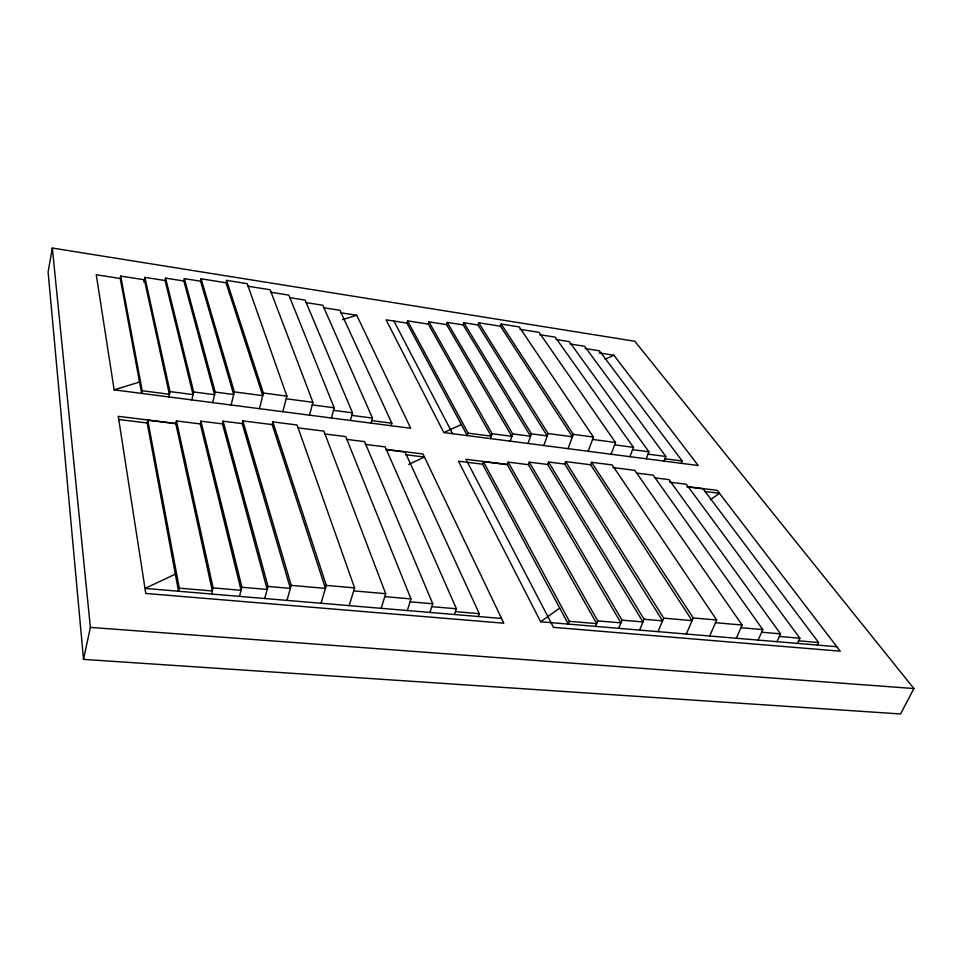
<?xml version="1.0" encoding="UTF-8"?>
<svg xmlns="http://www.w3.org/2000/svg" width="962" height="962" viewBox="0 0 962 962"><rect width="100%" height="100%" fill="white"/><g stroke="black" fill="none" stroke-linecap="round" stroke-linejoin="round"><path stroke-width="1.44" d="M52.333 248.04L48.1 271.981L83.514 659.379L900.576 713.96L913.9 688.539L634.788 341.245L52.333 248.04L90.38 627.392L83.514 659.379M120.695 276.07L120.214 278.487L141.642 393.41L142.22 390.728L120.695 276.07L144.396 279.774L169.384 394.264L142.22 390.728M143.891 282.179L144.889 277.369L165.055 280.519L193.061 394.612L169.985 391.594L144.889 277.369M165.055 280.519L165.572 278.126L183.85 281L214.574 394.697L193.687 391.955L165.572 278.126M179.293 588.167L178.535 591.245L147.162 422.979L147.763 420.226L175.805 423.689L212.325 590.969L179.293 588.167L147.763 420.226M248.112 286.255L270.142 289.742L312.939 402.32L309.536 415.163M183.85 281L184.367 278.631L200.565 281.193L233.694 394.516L215.199 392.075L184.367 278.631M168.783 396.933L169.985 391.594M200.565 281.193L201.106 278.812L225.998 282.756L262.734 395.647L259.415 408.67M175.805 423.689L176.431 420.959L200.264 423.917L241.101 590.307L213.107 587.902L176.431 420.959M225.998 282.756L226.551 280.387L247.198 283.658L286.904 396.164L282.804 411.7M191.835 399.915L193.687 391.955M200.264 423.917L200.902 421.188L222.462 423.881L267.195 589.441L241.919 587.265L200.902 421.188M212.674 402.621L215.199 392.075M222.462 423.881L223.112 421.2L242.196 423.593L290.368 588.395L268.025 586.447L223.112 421.2M231.12 405.002L234.343 391.883L201.106 278.812M242.196 423.593L242.869 420.899L272.15 424.591L325.433 588.383L321.055 603.258M226.551 280.387L263.384 393.025L262.734 395.647L234.343 391.883M270.923 292.292L288.877 295.118L334.163 407.78L331.421 418.001M211.544 594.023L213.107 587.902M272.15 424.591L272.835 421.897L297.066 424.976L354.569 587.89L349.146 605.627M350.396 420.454L352.501 412.83L305.11 300.06L289.73 297.667M297.811 427.825L323.881 431.12L385.69 593.686L381.168 608.321M239.49 596.38L241.919 587.265M264.706 598.508L268.025 586.447M286.965 600.384L291.221 585.377L242.869 420.899M272.835 421.897L326.31 585.389L325.433 588.383L291.221 585.377M371.007 423.124L372.486 418.085L322.811 305.231L305.976 302.597M407.611 320.851L406.962 323.088L467.267 435.594L468.073 433.153L407.611 320.851L428.282 324.074L491.293 436.171L468.073 433.153M324.543 433.934L345.731 436.58L410.978 598.905L407.323 610.521M391.065 425.721L391.823 423.22L339.959 310.293L323.677 307.756M428.282 324.074L428.956 321.861L446.548 324.615L511.844 436.315L492.111 433.73L428.956 321.861M429.942 612.433L432.756 603.763L364.61 441.63L346.428 439.369M446.548 324.615L447.234 322.414L463.179 324.915L530.555 436.243L512.686 433.886L447.234 322.414M463.179 324.915L463.864 322.739L478.006 324.976L547.222 435.942L531.397 433.85L463.864 322.739M478.006 324.976L478.715 322.787L500.468 326.226L572.414 436.772L568.085 448.665M500.468 326.226L501.166 324.038L519.227 326.912L593.434 437.061L588.167 451.262M519.985 329.317L539.069 332.347L615.488 442.484L611.123 454.232M490.464 438.6L492.111 433.73M569.372 621.32L568.302 624.097L482.587 464.189L483.429 461.688L507.287 464.634L596.668 623.641L569.372 621.32L483.429 461.688M510.185 441.161L512.686 433.886M454.461 614.502L456.445 608.778L385.161 446.873L365.332 444.408M507.287 464.634L508.14 462.145L528.415 464.658L620.911 622.871L597.751 620.887L508.14 462.145M528.03 443.47L531.397 433.85M528.415 464.658L529.292 462.181L547.643 464.466L642.941 621.945L622.017 620.141L529.292 462.181M478.282 616.51L479.292 613.66L405.038 452.008L385.858 449.639M543.831 445.514L548.075 433.537L478.715 322.787M547.643 464.466L548.52 462.025L564.766 464.069L662.565 620.863L644.059 619.239L548.52 462.025M501.166 324.038L573.268 434.367L572.414 436.772L548.075 433.537M539.742 334.716L555.254 337.157L633.441 447.33L629.942 456.673M564.766 464.069L565.668 461.616L590.632 464.754L692.087 620.646L686.315 634.042M646.26 458.79L648.929 451.803L569.251 341.594L556.024 339.526M590.632 464.754L591.534 462.313L612.217 464.935L716.702 620.021L709.667 636.002M595.574 626.394L597.751 620.887M664.008 461.087L665.848 456.469L584.547 346.236L570.009 343.963M612.77 467.544L634.812 470.334L742.147 625.047L736.303 638.251M681.288 463.323L682.214 461.026L599.374 350.781L585.209 348.569M618.686 628.342L622.017 620.141M639.574 630.098L644.059 619.239M658.032 631.649L663.708 618.145L565.668 461.616M591.534 462.313L693.229 617.941L692.087 620.646L663.708 618.145M636.832 473.112L653.186 475.156L762.782 629.593L758.104 640.091M776.971 641.678L780.531 633.85L669.035 479.617L655.074 477.898M797.45 643.398L799.891 638.227L686.351 484.259L669.552 482.178M817.351 645.081L818.59 642.508L703.09 488.804L686.856 486.808M482.587 464.189L458.465 461.219L540.644 621.765L559.716 608.068M710.365 499.819L719.456 493.278L705.014 491.51M175.349 574.158L145.009 588.419L501.551 618.47M408.754 464.418L424.446 457.046L405.687 454.737M407.203 323.124L386.087 319.841L443.795 432.551L461.363 424.579M605.074 359.259L613.888 355.255L698.22 465.524L443.795 432.551M121.416 278.679L96.26 274.771L114.153 389.85L139.526 382.046M342.568 319.625L356.734 315.271L410.702 428.27L114.153 389.85M90.38 627.392L913.9 688.539M410.077 601.827L432.756 603.763M761.627 632.226L780.531 633.85M431.878 606.661L456.445 608.778M779.388 636.471L799.891 638.227M455.447 611.64L479.292 613.66M798.664 640.812L818.59 642.508M540.644 621.765L836.82 646.717M384.74 596.632L410.978 598.905M740.944 627.705L762.782 629.593M326.31 585.389L354.569 587.89M693.229 617.941L716.702 620.021M353.679 590.872L385.69 593.686M715.536 622.703L742.147 625.047M118.759 419.492L147.162 422.979M176.238 423.496L118.266 416.33L145.791 593.458L503.823 623.208L422.991 453.98L385.834 449.398M507.563 464.43L465.933 459.295L553.487 627.344L840.235 651.178L717.207 490.331L687.469 486.664M333.489 410.353L352.501 412.83M632.575 449.675L648.929 451.803M351.851 415.38L372.486 418.085M648.075 454.148L665.848 456.469M371.741 420.61L391.823 423.22M664.922 458.778L682.214 461.026M286.231 398.773L312.939 402.32M592.568 439.442L615.488 442.484M312.217 404.894L334.163 407.78M614.586 444.853L633.441 447.33M263.384 393.025L286.904 396.164M573.268 434.367L593.434 437.061M340.452 312.746L356.734 315.271M599.122 352.958L613.888 355.255M393.915 321.055L452.609 433.694"/></g></svg>
